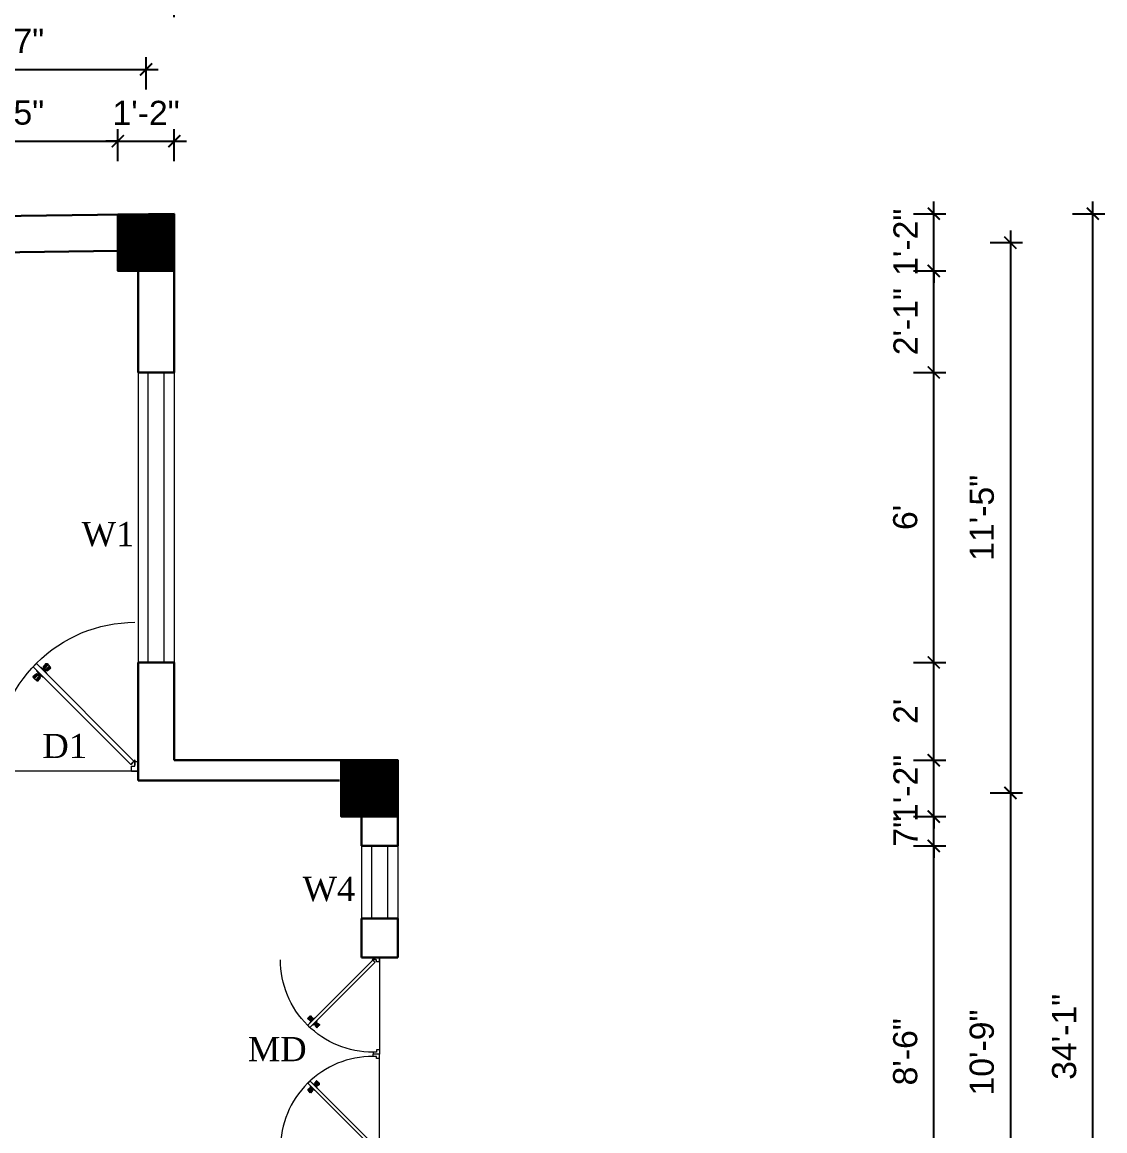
# Model space of a CAD drawing. Header units: inches. Extents: x -4737 to 13205, y 2479 to 13285.
# Drawn here: x -2802.5 to -2533.7, y 10907.5 to 11182.7 of the extents above; entities that cross this region are included whole.
import ezdxf

# ---------------------------------------------------------------- set-up
doc = ezdxf.new("R2010")
doc.units = ezdxf.units.IN
doc.header["$MEASUREMENT"] = 0
for name, color, linetype, lineweight in [('hatch-.09', 8, 'Continuous', 9), ('ns_DIMS', 1, 'Continuous', 0), ('ns_TEXT', 7, 'Continuous', 13), ('PUERTAS', 7, 'Continuous', 9), ('WALL', 12, 'Continuous', 30), ('wall2', 1, 'Continuous', 15), ('windoow', 4, 'Continuous', 5)]:
    doc.layers.add(name, color=color, linetype=linetype, lineweight=lineweight)
doc.styles.add('arial 1000', font='arial.ttf')
doc.styles.get("Standard").update_dxf_attribs({"font": 'arial.ttf'})
doc.dimstyles.new("1-8'", dxfattribs={"dimtxt": 6, "dimasz": 3, "dimexe": 3, "dimexo": 6, "dimgap": 4, "dimtad": 1, "dimdec": 0, "dimzin": 0, "dimdsep": 46, "dimlunit": 4, "dimtxsty": 'arial 1000', "dimblk": 'ARCHTICK', "dimcen": 8, "dimdle": 3, "dimclrt": 7, "dimazin": 0, "dimtfac": 1, "dimtdec": 0, "dimtix": 1, "dimtmove": 2, "dimatfit": 3, "dimfxl": 5, "dimfxlon": 1, "dimarcsym": 0})

# ---------------------------------------------------------------- blocks, each defined once
blk = doc.blocks.new('3ft')
at = {"layer": 'PUERTAS', "color": 2}
for p, q in [((1.01, 2.52), (25.23, 26.74)), ((26.05, 25.92), (1.77, 1.64)), ((21.99, 26.11), (21.98, 26.13)), ((26.05, 25.92), (25.23, 26.74)), ((25.42, 22.68), (25.43, 22.67)), ((0, 2.4), (0, 0)), ((0.72, 2.4), (0, 2.4)), ((1.6, 0), (0, 0)), ((0.72, 1.52), (0.72, 2.44)), ((0.8, 1.52), (0.72, 1.52)), ((0.8, 1.52), (0.8, 2.41)), ((0.8, 1.2), (0.8, 1.52)), ((1.6, 1.2), (0.8, 1.2)), ((1.57, 1.84), (0.94, 2.47)), ((1.63, 1.89), (0.97, 2.55)), ((1.63, 1.89), (1.57, 1.84)), ((1.77, 1.64), (1.57, 1.84)), ((1.6, 0), (1.6, 1.2)), ((34.4, 0), (34.4, 1.2)), ((34.4, 1.2), (35.2, 1.2)), ((34.4, 0), (36, 0)), ((35.2, 1.2), (35.2, 2.4)), ((35.2, 2.4), (36, 2.4)), ((36, 0), (36, 2.4))]:
    blk.add_line(p, q, dxfattribs=at)
at = {"layer": 'PUERTAS', "color": 8}
for p, q in [((22.57, 24.94), (21.65, 25.68)), ((22.63, 24.99), (21.69, 25.75)), ((22.74, 25.1), (21.84, 25.9)), ((22.13, 26.28), (21.98, 26.13)), ((22.88, 25.24), (22.01, 26.06)), ((22.13, 26.28), (22.27, 26.42)), ((22.29, 26.41), (22.27, 26.42)), ((23.16, 25.52), (22.34, 26.39)), ((23.3, 25.66), (22.5, 26.56)), ((23.41, 25.77), (22.65, 26.71)), ((22.69, 24.32), (23.02, 24.83)), ((23.46, 25.83), (22.72, 26.75)), ((22.95, 24.96), (22.84, 25.07)), ((22.98, 24.99), (22.86, 25.1)), ((23.03, 25.04), (22.91, 25.15)), ((22.91, 24.53), (23.1, 24.91)), ((23.11, 25.12), (22.99, 25.23)), ((23.13, 24.76), (23.18, 24.99)), ((23.28, 25.3), (23.17, 25.41)), ((23.36, 25.37), (23.25, 25.49)), ((23.31, 24.94), (23.28, 25.08)), ((23.41, 25.43), (23.3, 25.54)), ((23.46, 25.09), (23.32, 25.13)), ((23.44, 25.45), (23.33, 25.56)), ((23.64, 25.27), (23.41, 25.22)), ((23.87, 25.49), (23.49, 25.3)), ((24.08, 25.71), (23.57, 25.38)), ((25.02, 24.77), (24.68, 24.26)), ((23.63, 23.38), (24.14, 23.72)), ((23.84, 23.6), (24.22, 23.79)), ((24.07, 23.82), (24.3, 23.88)), ((24.25, 24), (24.39, 23.97)), ((24.25, 23.26), (24.99, 22.34)), ((24.27, 23.64), (24.38, 23.53)), ((24.3, 23.67), (24.41, 23.56)), ((24.3, 23.32), (25.06, 22.38)), ((24.35, 23.72), (24.46, 23.61)), ((24.4, 24.15), (24.43, 24.01)), ((24.41, 23.43), (25.2, 22.53)), ((24.43, 23.8), (24.54, 23.69)), ((24.58, 24.33), (24.52, 24.1)), ((24.55, 23.57), (25.37, 22.7)), ((24.6, 23.97), (24.72, 23.86)), ((24.8, 24.56), (24.61, 24.18)), ((24.68, 24.05), (24.79, 23.94)), ((24.73, 24.1), (24.85, 23.99)), ((24.76, 24.13), (24.87, 24.02)), ((24.83, 23.85), (25.7, 23.03)), ((24.97, 23.99), (25.87, 23.2)), ((25.08, 24.1), (26.02, 23.34)), ((25.14, 24.15), (26.06, 23.41)), ((25.58, 22.82), (25.43, 22.67)), ((25.58, 22.82), (25.73, 22.97)), ((25.72, 22.98), (25.73, 22.97)), ((0, 0), (36, 0))]:
    blk.add_line(p, q, dxfattribs=at)
at = {"layer": 'PUERTAS', "color": 1}
for p, q in [((21.67, 25.73), (22.17, 26.23)), ((22.49, 24.95), (21.67, 25.61)), ((21.7, 25.82), (22.14, 26.26)), ((21.73, 25.79), (21.7, 25.82)), ((22.58, 26.7), (22.14, 26.26)), ((22.67, 26.73), (22.17, 26.23)), ((22.61, 26.67), (22.58, 26.7)), ((22.6, 24.96), (23.02, 25.38)), ((22.7, 25.07), (22.71, 25.06)), ((23.45, 25.91), (22.79, 26.73)), ((22.82, 25.06), (23.08, 25.32)), ((22.94, 24.95), (22.83, 25.07)), ((22.93, 24.94), (23.19, 25.21)), ((22.93, 24.84), (22.93, 24.83)), ((23.44, 25.81), (23.02, 25.38)), ((23.34, 25.58), (23.08, 25.32)), ((23.46, 25.47), (23.19, 25.21)), ((23.33, 25.7), (23.34, 25.69)), ((23.45, 25.46), (23.33, 25.57)), ((23.57, 25.47), (23.57, 25.47)), ((24.15, 25.79), (23.68, 25.48)), ((23.68, 25.48), (23.68, 25.48)), ((24.27, 25.78), (24.26, 25.79)), ((25.1, 24.84), (24.79, 24.38)), ((25.09, 24.96), (25.1, 24.95)), ((22.61, 24.25), (22.92, 24.72)), ((22.62, 24.13), (22.61, 24.14)), ((22.92, 24.72), (22.92, 24.72)), ((23.44, 23.31), (23.45, 23.3)), ((23.56, 23.3), (24.03, 23.61)), ((24.03, 23.61), (24.03, 23.62)), ((24.14, 23.62), (24.14, 23.62)), ((24.25, 23.62), (24.51, 23.89)), ((24.26, 23.29), (24.69, 23.71)), ((24.26, 23.63), (24.37, 23.52)), ((24.26, 23.18), (24.92, 22.37)), ((24.37, 23.52), (24.63, 23.77)), ((24.37, 23.4), (24.37, 23.4)), ((24.78, 24.15), (24.51, 23.89)), ((24.89, 24.03), (24.63, 23.77)), ((25.11, 24.14), (24.69, 23.71)), ((24.77, 24.14), (24.88, 24.03)), ((24.79, 24.38), (24.78, 24.37)), ((24.78, 24.26), (24.78, 24.26)), ((25, 24.03), (25, 24.03)), ((25.04, 22.36), (25.54, 22.86)), ((25.1, 22.42), (25.13, 22.39)), ((25.13, 22.39), (25.57, 22.83)), ((25.22, 24.14), (26.03, 23.48)), ((26.04, 23.37), (25.54, 22.86)), ((26.01, 23.27), (25.57, 22.83)), ((25.98, 23.3), (26.01, 23.27))]:
    blk.add_line(p, q, dxfattribs=at)
at = {"layer": 'PUERTAS', "color": 2}
for radius in [0.155, 0.0752]:
    blk.add_circle((0.82, 2.56), radius, dxfattribs=at)
at = {"layer": 'PUERTAS', "color": 8}
blk.add_arc((0.82, 2.56), 34.38, 359.7285, 90.0333, dxfattribs=at)
at = {"layer": 'PUERTAS', "color": 1}
for centre, start, end in [((22.54, 25.01), 231.0764, 315), ((22.73, 26.68), 38.9236, 135), ((22.77, 25.12), 225, 315), ((22.99, 24.89), 135, 219.7428), ((22.87, 24.78), 315, 39.7428), ((23.28, 25.63), 315, 45), ((23.39, 25.86), 315, 38.9236), ((23.51, 25.41), 50.2572, 135), ((23.62, 25.53), 230.2572, 315), ((24.2, 25.73), 45, 135), ((25.04, 24.89), 315, 45), ((22.67, 24.2), 135, 225), ((23.51, 23.36), 225, 315), ((24.09, 23.56), 50.2572, 135), ((24.2, 23.68), 230.2572, 315), ((24.32, 23.23), 135, 218.9236), ((24.42, 23.46), 135, 225), ((24.84, 24.31), 135, 219.7428), ((24.72, 24.21), 315, 39.7428), ((24.94, 23.98), 45, 135), ((24.98, 22.42), 218.9236, 315), ((25.17, 24.08), 51.0764, 135), ((25.98, 23.42), 315, 51.0764)]:
    blk.add_arc(centre, 0.08, start, end, dxfattribs=at)
blk = doc.blocks.new('*U36')
at = {"color": 3}
blk.add_blockref('3ft', (0, 0), dxfattribs=at)
blk = doc.blocks.new('_ArchTick')
at = {"color": 0, "const_width": 0.15}
blk.add_lwpolyline([(-0.5, -0.5), (0.5, 0.5)], dxfattribs=at)
blk = doc.blocks.new('*D845')
at = {"layer": 'Defpoints', "color": 0, "transparency": 16777216}
for p in [(-2764.7, 11188.93), (-2764.7, 11134.93), (-2986.84, 11131.98)]:
    blk.add_point(p, dxfattribs=at)
at = {"layer": 'ns_DIMS', "color": 0, "lineweight": -2, "transparency": 16777216}
for p, q in [((-2986.84, 11183.93), (-2986.84, 11191.93)), ((-2764.7, 11183.93), (-2764.7, 11191.93)), ((-2989.84, 11188.93), (-2761.7, 11188.93))]:
    blk.add_line(p, q, dxfattribs=at)
at = {"layer": 'ns_DIMS', "color": 0, "lineweight": -2, "transparency": 16777216, "xscale": 3, "yscale": 3, "zscale": 3, "rotation": 180}
blk.add_blockref('_ArchTick', (-2986.84, 11188.93), dxfattribs=at)
at = {"layer": 'ns_DIMS', "color": 0, "lineweight": -2, "transparency": 16777216, "xscale": 3, "yscale": 3, "zscale": 3}
blk.add_blockref('_ArchTick', (-2764.7, 11188.93), dxfattribs=at)
at = {"layer": 'ns_DIMS', "color": 7, "transparency": 16777216, "insert": (-2875.77, 11195.99), "char_height": 6, "attachment_point": 5, "style": 'arial 1000'}
blk.add_mtext('18\'-6"', dxfattribs=at)
blk = doc.blocks.new('*D848')
at = {"layer": 'Defpoints', "color": 0, "transparency": 16777216}
for p in [(-2778.7, 11153.12), (-2831.95, 11133.98), (-2778.7, 11135.12)]:
    blk.add_point(p, dxfattribs=at)
at = {"layer": 'ns_DIMS', "color": 0, "lineweight": -2, "transparency": 16777216}
for p, q in [((-2831.95, 11148.12), (-2831.95, 11156.12)), ((-2778.7, 11148.12), (-2778.7, 11156.12)), ((-2834.95, 11153.12), (-2775.7, 11153.12))]:
    blk.add_line(p, q, dxfattribs=at)
at = {"layer": 'ns_DIMS', "color": 0, "lineweight": -2, "transparency": 16777216, "xscale": 3, "yscale": 3, "zscale": 3, "rotation": 180}
blk.add_blockref('_ArchTick', (-2831.95, 11153.12), dxfattribs=at)
at = {"layer": 'ns_DIMS', "color": 0, "lineweight": -2, "transparency": 16777216, "xscale": 3, "yscale": 3, "zscale": 3}
blk.add_blockref('_ArchTick', (-2778.7, 11153.12), dxfattribs=at)
at = {"layer": 'ns_DIMS', "color": 7, "transparency": 16777216, "insert": (-2805.33, 11160.18), "char_height": 6, "attachment_point": 5, "style": 'arial 1000'}
blk.add_mtext('4\'-5"', dxfattribs=at)
blk = doc.blocks.new('*D849')
at = {"layer": 'Defpoints', "color": 0, "transparency": 16777216}
for p in [(-2764.7, 11153.12), (-2778.7, 11134.93), (-2764.7, 11134.93)]:
    blk.add_point(p, dxfattribs=at)
at = {"layer": 'ns_DIMS', "color": 0, "lineweight": -2, "transparency": 16777216}
for p, q in [((-2778.7, 11148.12), (-2778.7, 11156.12)), ((-2764.7, 11148.12), (-2764.7, 11156.12)), ((-2778.7, 11153.12), (-2781.7, 11153.12)), ((-2778.7, 11153.12), (-2764.7, 11153.12)), ((-2764.7, 11153.12), (-2761.7, 11153.12))]:
    blk.add_line(p, q, dxfattribs=at)
at = {"layer": 'ns_DIMS', "color": 0, "lineweight": -2, "transparency": 16777216, "xscale": 3, "yscale": 3, "zscale": 3}
blk.add_blockref('_ArchTick', (-2778.7, 11153.12), dxfattribs=at)
at = {"layer": 'ns_DIMS', "color": 0, "lineweight": -2, "transparency": 16777216, "xscale": 3, "yscale": 3, "zscale": 3, "rotation": 180}
blk.add_blockref('_ArchTick', (-2764.7, 11153.12), dxfattribs=at)
at = {"layer": 'ns_DIMS', "color": 7, "transparency": 16777216, "insert": (-2771.7, 11160.14), "char_height": 6, "attachment_point": 5, "style": 'arial 1000'}
blk.add_mtext('1\'-2"', dxfattribs=at)
blk = doc.blocks.new('*D850')
at = {"layer": 'Defpoints', "color": 0, "transparency": 16777216}
for p in [(-2771.7, 11170.93), (-2838.95, 11133.98), (-2771.7, 11134.93)]:
    blk.add_point(p, dxfattribs=at)
at = {"layer": 'ns_DIMS', "color": 0, "lineweight": -2, "transparency": 16777216}
for p, q in [((-2838.95, 11165.93), (-2838.95, 11173.93)), ((-2771.7, 11165.93), (-2771.7, 11173.93)), ((-2841.95, 11170.93), (-2768.7, 11170.93))]:
    blk.add_line(p, q, dxfattribs=at)
at = {"layer": 'ns_DIMS', "color": 0, "lineweight": -2, "transparency": 16777216, "xscale": 3, "yscale": 3, "zscale": 3, "rotation": 180}
blk.add_blockref('_ArchTick', (-2838.95, 11170.93), dxfattribs=at)
at = {"layer": 'ns_DIMS', "color": 0, "lineweight": -2, "transparency": 16777216, "xscale": 3, "yscale": 3, "zscale": 3}
blk.add_blockref('_ArchTick', (-2771.7, 11170.93), dxfattribs=at)
at = {"layer": 'ns_DIMS', "color": 7, "transparency": 16777216, "insert": (-2805.33, 11177.98), "char_height": 6, "attachment_point": 5, "style": 'arial 1000'}
blk.add_mtext('5\'-7"', dxfattribs=at)
blk = doc.blocks.new('2ft6in')
at = {"layer": 'PUERTAS', "color": 2}
for p, q in [((0.84, 2.1), (21.02, 22.28)), ((21.71, 21.6), (1.47, 1.37)), ((18.33, 21.76), (18.31, 21.77)), ((21.71, 21.6), (21.02, 22.28)), ((21.18, 18.9), (21.2, 18.89)), ((0, 2), (0, 0)), ((0.6, 2), (0, 2)), ((1.33, 0), (0, 0)), ((0.6, 1.26), (0.6, 2.04)), ((0.67, 1.26), (0.6, 1.26)), ((0.67, 1.26), (0.67, 2.01)), ((0.67, 1), (0.67, 1.26)), ((1.33, 1), (0.67, 1)), ((1.31, 1.53), (0.79, 2.06)), ((1.36, 1.58), (0.81, 2.12)), ((1.36, 1.58), (1.31, 1.53)), ((1.47, 1.37), (1.31, 1.53)), ((1.33, 0), (1.33, 1)), ((28.67, 0), (28.67, 1)), ((28.67, 1), (29.33, 1)), ((28.67, 0), (30, 0)), ((29.33, 1), (29.33, 2)), ((29.33, 2), (30, 2)), ((30, 0), (30, 2))]:
    blk.add_line(p, q, dxfattribs=at)
at = {"layer": 'PUERTAS', "color": 8}
for p, q in [((18.81, 20.78), (18.04, 21.4)), ((18.86, 20.83), (18.08, 21.46)), ((18.95, 20.92), (18.2, 21.58)), ((18.44, 21.9), (18.31, 21.77)), ((19.07, 21.03), (18.34, 21.72)), ((18.44, 21.9), (18.56, 22.02)), ((18.58, 22.01), (18.56, 22.02)), ((19.3, 21.26), (18.61, 22)), ((19.42, 21.38), (18.75, 22.14)), ((19.51, 21.48), (18.88, 22.26)), ((18.91, 20.27), (19.19, 20.69)), ((19.55, 21.53), (18.93, 22.3)), ((19.13, 20.8), (19.03, 20.9)), ((19.15, 20.82), (19.05, 20.92)), ((19.09, 20.44), (19.25, 20.76)), ((19.19, 20.87), (19.1, 20.96)), ((19.25, 20.93), (19.16, 21.02)), ((19.28, 20.63), (19.32, 20.83)), ((19.4, 21.08), (19.31, 21.17)), ((19.47, 21.15), (19.38, 21.24)), ((19.43, 20.78), (19.4, 20.9)), ((19.51, 21.19), (19.42, 21.28)), ((19.55, 20.91), (19.43, 20.94)), ((19.53, 21.21), (19.44, 21.3)), ((19.7, 21.06), (19.51, 21.01)), ((19.89, 21.24), (19.58, 21.08)), ((20.07, 21.42), (19.64, 21.15)), ((20.85, 20.64), (20.57, 20.22)), ((19.69, 19.49), (20.12, 19.76)), ((19.87, 19.67), (20.18, 19.83)), ((20.06, 19.85), (20.25, 19.9)), ((20.21, 20), (20.33, 19.97)), ((20.21, 19.38), (20.83, 18.61)), ((20.23, 19.7), (20.32, 19.61)), ((20.25, 19.72), (20.34, 19.63)), ((20.25, 19.43), (20.88, 18.65)), ((20.29, 19.76), (20.38, 19.67)), ((20.33, 20.13), (20.36, 20.01)), ((20.34, 19.53), (21, 18.77)), ((20.36, 19.83), (20.45, 19.74)), ((20.48, 20.28), (20.44, 20.08)), ((20.46, 19.64), (21.14, 18.91)), ((20.5, 19.98), (20.6, 19.89)), ((20.67, 20.47), (20.51, 20.15)), ((20.57, 20.04), (20.66, 19.95)), ((20.61, 20.09), (20.7, 19.99)), ((20.63, 20.11), (20.72, 20.01)), ((20.69, 19.87), (21.42, 19.19)), ((20.81, 19.99), (21.56, 19.33)), ((20.9, 20.08), (21.68, 19.45)), ((20.95, 20.13), (21.72, 19.51)), ((21.32, 19.01), (21.2, 18.89)), ((21.32, 19.01), (21.44, 19.14)), ((21.43, 19.15), (21.44, 19.14)), ((0, 0), (30, 0))]:
    blk.add_line(p, q, dxfattribs=at)
at = {"layer": 'PUERTAS', "color": 1}
for p, q in [((18.06, 21.44), (18.48, 21.86)), ((18.74, 20.79), (18.06, 21.34)), ((18.08, 21.51), (18.45, 21.88)), ((18.11, 21.49), (18.08, 21.51)), ((18.82, 22.25), (18.45, 21.88)), ((18.9, 22.28), (18.48, 21.86)), ((18.84, 22.23), (18.82, 22.25)), ((18.83, 20.8), (19.18, 21.15)), ((18.92, 20.89), (18.93, 20.88)), ((19.54, 21.59), (18.99, 22.27)), ((19.02, 20.88), (19.24, 21.1)), ((19.12, 20.8), (19.03, 20.89)), ((19.1, 20.7), (19.11, 20.69)), ((19.11, 20.79), (19.33, 21.01)), ((19.54, 21.5), (19.18, 21.15)), ((19.45, 21.31), (19.24, 21.1)), ((19.55, 21.22), (19.33, 21.01)), ((19.45, 21.41), (19.45, 21.41)), ((19.54, 21.22), (19.45, 21.31)), ((19.64, 21.23), (19.64, 21.23)), ((19.74, 21.24), (19.73, 21.23)), ((20.12, 21.49), (19.74, 21.24)), ((20.22, 21.48), (20.22, 21.49)), ((20.91, 20.7), (20.66, 20.31)), ((20.91, 20.8), (20.91, 20.79)), ((18.84, 20.21), (19.1, 20.6)), ((18.85, 20.11), (18.84, 20.12)), ((19.1, 20.6), (19.1, 20.6)), ((19.53, 19.43), (19.54, 19.42)), ((19.64, 19.42), (20.02, 19.67)), ((20.02, 19.67), (20.03, 19.68)), ((20.12, 19.68), (20.12, 19.68)), ((20.21, 19.69), (20.43, 19.9)), ((20.22, 19.41), (20.57, 19.76)), ((20.22, 19.69), (20.31, 19.6)), ((20.22, 19.32), (20.76, 18.64)), ((20.31, 19.6), (20.52, 19.81)), ((20.31, 19.5), (20.31, 19.5)), ((20.65, 20.12), (20.43, 19.9)), ((20.74, 20.03), (20.52, 19.81)), ((20.93, 20.11), (20.57, 19.76)), ((20.64, 20.11), (20.73, 20.02)), ((20.66, 20.31), (20.65, 20.31)), ((20.65, 20.21), (20.65, 20.22)), ((20.84, 20.02), (20.83, 20.03)), ((20.86, 18.63), (21.28, 19.05)), ((20.91, 18.68), (20.94, 18.66)), ((20.94, 18.66), (21.31, 19.03)), ((21.02, 20.12), (21.7, 19.57)), ((21.7, 19.47), (21.28, 19.05)), ((21.67, 19.4), (21.31, 19.03)), ((21.65, 19.42), (21.67, 19.4))]:
    blk.add_line(p, q, dxfattribs=at)
at = {"layer": 'PUERTAS', "color": 2}
for radius in [0.129, 0.0627]:
    blk.add_circle((0.68, 2.14), radius, dxfattribs=at)
at = {"layer": 'PUERTAS', "color": 8}
blk.add_arc((0.68, 2.14), 28.65, 359.7285, 90.0333, dxfattribs=at)
at = {"layer": 'PUERTAS', "color": 1}
for centre, start, end in [((18.78, 20.84), 231.0764, 315), ((18.94, 22.23), 38.9236, 135), ((18.97, 20.93), 225, 315), ((19.16, 20.74), 135, 219.7428), ((19.06, 20.65), 315, 39.7428), ((19.4, 21.36), 315, 45), ((19.49, 21.55), 315, 38.9236), ((19.6, 21.18), 50.2572, 135), ((19.68, 21.28), 230.2572, 315), ((20.17, 21.44), 45, 135), ((20.87, 20.75), 315, 45), ((18.89, 20.16), 135, 225), ((19.59, 19.47), 225, 315), ((20.07, 19.63), 50.2572, 135), ((20.16, 19.73), 230.2572, 315), ((20.27, 19.36), 135, 218.9236), ((20.35, 19.55), 135, 225), ((20.7, 20.26), 135, 219.7428), ((20.6, 20.17), 315, 39.7428), ((20.78, 19.98), 45, 135), ((20.82, 18.68), 218.9236, 315), ((20.98, 20.07), 51.0764, 135), ((21.65, 19.52), 315, 51.0764)]:
    blk.add_arc(centre, 0.0667, start, end, dxfattribs=at)
blk = doc.blocks.new('*U37')
at = {"color": 3, "xscale": -1}
blk.add_blockref('2ft6in', (42, 0), dxfattribs=at)
blk = doc.blocks.new('*D851')
at = {"layer": 'Defpoints', "color": 0, "transparency": 16777216}
for p in [(-2709.24, 10978.2), (-2576.19, 10978.2), (-2709.24, 10875.99)]:
    blk.add_point(p, dxfattribs=at)
at = {"layer": 'ns_DIMS', "color": 0, "lineweight": -2, "transparency": 16777216}
for p, q in [((-2576.19, 10872.99), (-2576.19, 10981.2)), ((-2581.19, 10978.2), (-2573.19, 10978.2)), ((-2581.19, 10875.99), (-2573.19, 10875.99))]:
    blk.add_line(p, q, dxfattribs=at)
at = {"layer": 'ns_DIMS', "color": 0, "lineweight": -2, "transparency": 16777216, "xscale": 3, "yscale": 3, "zscale": 3}
for p, rotation in [((-2576.19, 10978.2), 90), ((-2576.19, 10875.99), 270)]:
    blk.add_blockref('_ArchTick', p, dxfattribs=dict(at, rotation=rotation))
at = {"layer": 'ns_DIMS', "color": 7, "transparency": 16777216, "insert": (-2583.25, 10927.09), "char_height": 6, "attachment_point": 5, "rotation": 90, "style": 'arial 1000'}
blk.add_mtext('8\'-6"', dxfattribs=at)
blk = doc.blocks.new('*D852')
at = {"layer": 'Defpoints', "color": 0, "transparency": 16777216}
for p in [(-2709.24, 10985.48), (-2576.19, 10985.48), (-2709.24, 10978.2)]:
    blk.add_point(p, dxfattribs=at)
at = {"layer": 'ns_DIMS', "color": 0, "lineweight": -2, "transparency": 16777216}
for p, q in [((-2576.19, 10985.48), (-2576.19, 10988.48)), ((-2581.19, 10985.48), (-2573.19, 10985.48)), ((-2576.19, 10978.2), (-2576.19, 10985.48)), ((-2581.19, 10978.2), (-2573.19, 10978.2)), ((-2576.19, 10978.2), (-2576.19, 10975.2))]:
    blk.add_line(p, q, dxfattribs=at)
at = {"layer": 'ns_DIMS', "color": 0, "lineweight": -2, "transparency": 16777216, "xscale": 3, "yscale": 3, "zscale": 3}
for p, rotation in [((-2576.19, 10985.48), 270), ((-2576.19, 10978.2), 90)]:
    blk.add_blockref('_ArchTick', p, dxfattribs=dict(at, rotation=rotation))
at = {"layer": 'ns_DIMS', "color": 7, "transparency": 16777216, "insert": (-2583.19, 10981.84), "char_height": 6, "attachment_point": 5, "rotation": 90, "style": 'arial 1000'}
blk.add_mtext('7"', dxfattribs=at)
blk = doc.blocks.new('*D853')
at = {"layer": 'Defpoints', "color": 0, "transparency": 16777216}
for p in [(-2709.24, 10999.48), (-2576.19, 10999.48), (-2709.24, 10985.48)]:
    blk.add_point(p, dxfattribs=at)
at = {"layer": 'ns_DIMS', "color": 0, "lineweight": -2, "transparency": 16777216}
for p, q in [((-2576.19, 10999.48), (-2576.19, 11002.48)), ((-2581.19, 10999.48), (-2573.19, 10999.48)), ((-2576.19, 10985.48), (-2576.19, 10999.48)), ((-2581.19, 10985.48), (-2573.19, 10985.48)), ((-2576.19, 10985.48), (-2576.19, 10982.48))]:
    blk.add_line(p, q, dxfattribs=at)
at = {"layer": 'ns_DIMS', "color": 0, "lineweight": -2, "transparency": 16777216, "xscale": 3, "yscale": 3, "zscale": 3}
for p, rotation in [((-2576.19, 10999.48), 270), ((-2576.19, 10985.48), 90)]:
    blk.add_blockref('_ArchTick', p, dxfattribs=dict(at, rotation=rotation))
at = {"layer": 'ns_DIMS', "color": 7, "transparency": 16777216, "insert": (-2583.2, 10992.48), "char_height": 6, "attachment_point": 5, "rotation": 90, "style": 'arial 1000'}
blk.add_mtext('1\'-2"', dxfattribs=at)
blk = doc.blocks.new('*D854')
at = {"layer": 'Defpoints', "color": 0, "transparency": 16777216}
for p in [(-2764.7, 11023.73), (-2576.19, 11023.73), (-2709.24, 10999.48)]:
    blk.add_point(p, dxfattribs=at)
at = {"layer": 'ns_DIMS', "color": 0, "lineweight": -2, "transparency": 16777216}
for p, q in [((-2576.19, 10996.48), (-2576.19, 11026.73)), ((-2581.19, 11023.73), (-2573.19, 11023.73)), ((-2581.19, 10999.48), (-2573.19, 10999.48))]:
    blk.add_line(p, q, dxfattribs=at)
at = {"layer": 'ns_DIMS', "color": 0, "lineweight": -2, "transparency": 16777216, "xscale": 3, "yscale": 3, "zscale": 3}
for p, rotation in [((-2576.19, 11023.73), 90), ((-2576.19, 10999.48), 270)]:
    blk.add_blockref('_ArchTick', p, dxfattribs=dict(at, rotation=rotation))
at = {"layer": 'ns_DIMS', "color": 7, "transparency": 16777216, "insert": (-2583.2, 11011.6), "char_height": 6, "attachment_point": 5, "rotation": 90, "style": 'arial 1000'}
blk.add_mtext("2'", dxfattribs=at)
blk = doc.blocks.new('*D855')
at = {"layer": 'Defpoints', "color": 0, "transparency": 16777216}
for p in [(-2764.7, 11095.73), (-2576.19, 11095.73), (-2764.7, 11023.73)]:
    blk.add_point(p, dxfattribs=at)
at = {"layer": 'ns_DIMS', "color": 0, "lineweight": -2, "transparency": 16777216}
for p, q in [((-2576.19, 11020.73), (-2576.19, 11098.73)), ((-2581.19, 11095.73), (-2573.19, 11095.73)), ((-2581.19, 11023.73), (-2573.19, 11023.73))]:
    blk.add_line(p, q, dxfattribs=at)
at = {"layer": 'ns_DIMS', "color": 0, "lineweight": -2, "transparency": 16777216, "xscale": 3, "yscale": 3, "zscale": 3}
for p, rotation in [((-2576.19, 11095.73), 90), ((-2576.19, 11023.73), 270)]:
    blk.add_blockref('_ArchTick', p, dxfattribs=dict(at, rotation=rotation))
at = {"layer": 'ns_DIMS', "color": 7, "transparency": 16777216, "insert": (-2583.25, 11059.73), "char_height": 6, "attachment_point": 5, "rotation": 90, "style": 'arial 1000'}
blk.add_mtext("6'", dxfattribs=at)
blk = doc.blocks.new('*D856')
at = {"layer": 'Defpoints', "color": 0, "transparency": 16777216}
for p in [(-2764.7, 11120.93), (-2576.19, 11120.93), (-2764.7, 11095.73)]:
    blk.add_point(p, dxfattribs=at)
at = {"layer": 'ns_DIMS', "color": 0, "lineweight": -2, "transparency": 16777216}
for p, q in [((-2576.19, 11092.73), (-2576.19, 11123.93)), ((-2581.19, 11120.93), (-2573.19, 11120.93)), ((-2581.19, 11095.73), (-2573.19, 11095.73))]:
    blk.add_line(p, q, dxfattribs=at)
at = {"layer": 'ns_DIMS', "color": 0, "lineweight": -2, "transparency": 16777216, "xscale": 3, "yscale": 3, "zscale": 3}
for p, rotation in [((-2576.19, 11120.93), 90), ((-2576.19, 11095.73), 270)]:
    blk.add_blockref('_ArchTick', p, dxfattribs=dict(at, rotation=rotation))
at = {"layer": 'ns_DIMS', "color": 7, "transparency": 16777216, "insert": (-2583.2, 11108.33), "char_height": 6, "attachment_point": 5, "rotation": 90, "style": 'arial 1000'}
blk.add_mtext('2\'-1"', dxfattribs=at)
blk = doc.blocks.new('*D857')
at = {"layer": 'Defpoints', "color": 0, "transparency": 16777216}
for p in [(-2764.7, 11135.12), (-2576.19, 11135.12), (-2764.7, 11120.93)]:
    blk.add_point(p, dxfattribs=at)
at = {"layer": 'ns_DIMS', "color": 0, "lineweight": -2, "transparency": 16777216}
for p, q in [((-2576.19, 11135.12), (-2576.19, 11138.12)), ((-2581.19, 11135.12), (-2573.19, 11135.12)), ((-2576.19, 11120.93), (-2576.19, 11135.12)), ((-2581.19, 11120.93), (-2573.19, 11120.93)), ((-2576.19, 11120.93), (-2576.19, 11117.93))]:
    blk.add_line(p, q, dxfattribs=at)
at = {"layer": 'ns_DIMS', "color": 0, "lineweight": -2, "transparency": 16777216, "xscale": 3, "yscale": 3, "zscale": 3}
for p, rotation in [((-2576.19, 11135.12), 270), ((-2576.19, 11120.93), 90)]:
    blk.add_blockref('_ArchTick', p, dxfattribs=dict(at, rotation=rotation))
at = {"layer": 'ns_DIMS', "color": 7, "transparency": 16777216, "insert": (-2583.2, 11128.03), "char_height": 6, "attachment_point": 5, "rotation": 90, "style": 'arial 1000'}
blk.add_mtext('1\'-2"', dxfattribs=at)
blk = doc.blocks.new('*D858')
at = {"layer": 'Defpoints', "color": 0, "transparency": 16777216}
for p in [(-2764.7, 11127.93), (-2709.24, 10991.34), (-2557.18, 10991.34)]:
    blk.add_point(p, dxfattribs=at)
at = {"layer": 'ns_DIMS', "color": 0, "lineweight": -2, "transparency": 16777216}
for p, q in [((-2557.18, 11130.93), (-2557.18, 10988.34)), ((-2562.18, 11127.93), (-2554.18, 11127.93)), ((-2562.18, 10991.34), (-2554.18, 10991.34))]:
    blk.add_line(p, q, dxfattribs=at)
at = {"layer": 'ns_DIMS', "color": 0, "lineweight": -2, "transparency": 16777216, "xscale": 3, "yscale": 3, "zscale": 3}
for p, rotation in [((-2557.18, 11127.93), 90), ((-2557.18, 10991.34), 270)]:
    blk.add_blockref('_ArchTick', p, dxfattribs=dict(at, rotation=rotation))
at = {"layer": 'ns_DIMS', "color": 7, "transparency": 16777216, "insert": (-2564.24, 11059.63), "char_height": 6, "attachment_point": 5, "rotation": 90, "style": 'arial 1000'}
blk.add_mtext('11\'-5"', dxfattribs=at)
blk = doc.blocks.new('*D859')
at = {"layer": 'Defpoints', "color": 0, "transparency": 16777216}
for p in [(-2709.24, 10991.34), (-2656.1, 10862.48), (-2557.18, 10862.48)]:
    blk.add_point(p, dxfattribs=at)
at = {"layer": 'ns_DIMS', "color": 0, "lineweight": -2, "transparency": 16777216}
for p, q in [((-2557.18, 10994.34), (-2557.18, 10859.48)), ((-2562.18, 10991.34), (-2554.18, 10991.34)), ((-2562.18, 10862.48), (-2554.18, 10862.48))]:
    blk.add_line(p, q, dxfattribs=at)
at = {"layer": 'ns_DIMS', "color": 0, "lineweight": -2, "transparency": 16777216, "xscale": 3, "yscale": 3, "zscale": 3}
for p, rotation in [((-2557.18, 10991.34), 90), ((-2557.18, 10862.48), 270)]:
    blk.add_blockref('_ArchTick', p, dxfattribs=dict(at, rotation=rotation))
at = {"layer": 'ns_DIMS', "color": 7, "transparency": 16777216, "insert": (-2564.24, 10926.91), "char_height": 6, "attachment_point": 5, "rotation": 90, "style": 'arial 1000'}
blk.add_mtext('10\'-9"', dxfattribs=at)
blk = doc.blocks.new('*D770')
at = {"layer": 'Defpoints', "color": 0, "transparency": 16777216}
for p in [(-2764.7, 11135.12), (-2536.73, 11135.12), (-2656.1, 10726.48)]:
    blk.add_point(p, dxfattribs=at)
at = {"layer": 'ns_DIMS', "color": 0, "lineweight": -2, "transparency": 16777216}
for p, q in [((-2536.73, 10723.48), (-2536.73, 11138.12)), ((-2541.73, 11135.12), (-2533.73, 11135.12)), ((-2541.73, 10726.48), (-2533.73, 10726.48))]:
    blk.add_line(p, q, dxfattribs=at)
at = {"layer": 'ns_DIMS', "color": 0, "lineweight": -2, "transparency": 16777216, "xscale": 3, "yscale": 3, "zscale": 3}
for p, rotation in [((-2536.73, 11135.12), 90), ((-2536.73, 10726.48), 270)]:
    blk.add_blockref('_ArchTick', p, dxfattribs=dict(at, rotation=rotation))
at = {"layer": 'ns_DIMS', "color": 7, "transparency": 16777216, "insert": (-2543.8, 10930.8), "char_height": 6, "attachment_point": 5, "rotation": 90, "style": 'arial 1000'}
blk.add_mtext('34\'-1"', dxfattribs=at)

msp = doc.modelspace()

# ---------------------------------------------------------------- hatches: boundary and pattern name
at = {"layer": 'hatch-.09'}
h = msp.add_hatch(dxfattribs=at)
h.set_pattern_fill('ANSI31', color=256)
h.set_pattern_definition([(45, (-18211.08484, 10844.78754), (-0.0883883476, 0.0883883476), [])])
h.paths.add_polyline_path([(-2764.7, 11134.93), (-2778.7, 11134.93), (-2778.7, 11120.93), (-2764.7, 11120.93)])
h = msp.add_hatch(dxfattribs=at)
h.set_pattern_fill('ANSI31', color=256)
h.set_pattern_definition([(45, (-18155.63019, 10709.33713), (-0.0883883476, 0.0883883476), [])])
h.paths.add_polyline_path([(-2709.24, 10999.48), (-2723.24, 10999.48), (-2723.24, 10985.48), (-2709.24, 10985.48)])

# ---------------------------------------------------------------- linework, layer by layer
at = {"layer": 'WALL'}
for p, q in [((-2986.84, 11131.98), (-2764.7, 11135.12)), ((-2764.7, 11135.12), (-2986.84, 11131.98)), ((-2764.7, 11135.12), (-2764.7, 11095.73)), ((-2778.7, 11125.93), (-2834.2, 11125.14)), ((-2773.7, 11121.12), (-2773.7, 11095.73)), ((-2773.7, 11095.73), (-2764.7, 11095.73)), ((-2773.7, 11023.73), (-2773.7, 10994.43)), ((-2773.7, 11023.73), (-2764.7, 11023.73)), ((-2773.7, 11023.73), (-2764.7, 11023.73)), ((-2764.7, 11023.73), (-2764.7, 10999.48)), ((-2709.65, 10999.48), (-2764.7, 10999.48)), ((-2709.24, 10999.48), (-2709.24, 10983.2)), ((-2723.65, 10994.43), (-2773.7, 10994.43)), ((-2718.24, 10978.2), (-2709.24, 10978.2)), ((-2718.24, 10960.2), (-2718.24, 10950.48)), ((-2718.24, 10960.2), (-2709.24, 10960.2)), ((-2709.24, 10960.2), (-2709.24, 10950.48)), ((-2718.24, 10950.48), (-2709.24, 10950.48))]:
    msp.add_line(p, q, dxfattribs=at)
for points in [[(-2778.7, 11134.93), (-2764.7, 11134.93), (-2764.7, 11120.93), (-2778.7, 11120.93)], [(-2723.24, 10999.48), (-2709.24, 10999.48), (-2709.24, 10985.48), (-2723.24, 10985.48)], [(-2718.24, 10978.2), (-2709.24, 10978.2), (-2709.24, 10985.48), (-2718.24, 10985.48)]]:
    msp.add_lwpolyline(points, close=True, dxfattribs=at)
at = {"layer": 'wall2'}
for p, q in [((-2773.7, 11095.73), (-2773.7, 11023.73)), ((-2764.7, 11095.73), (-2764.7, 11023.73)), ((-2718.24, 10978.2), (-2718.24, 10960.2)), ((-2709.24, 10978.2), (-2709.24, 10960.2))]:
    msp.add_line(p, q, dxfattribs=at)
at = {"layer": 'windoow'}
for p, q in [((-2771.2, 11023.73), (-2771.2, 11095.73)), ((-2767.2, 11023.73), (-2767.2, 11095.73)), ((-2715.74, 10978.2), (-2715.74, 10960.2)), ((-2711.74, 10978.2), (-2711.74, 10960.2))]:
    msp.add_line(p, q, dxfattribs=at)

# ---------------------------------------------------------------- block references
at = {"layer": 'WALL', "xscale": -1}
msp.add_blockref('*U36', (-2773.7, 10996.75), dxfattribs=at)
at = {"layer": 'WALL', "yscale": 0.8000000000015522, "zscale": 0.8000000000015522, "rotation": 90}
for p, xscale in [((-2713.74, 10916.88), 0.8000000000015522), ((-2713.74, 10936.08), -0.8000000000015522)]:
    msp.add_blockref('*U37', p, dxfattribs=dict(at, xscale=xscale))

# ---------------------------------------------------------------- texts
at = {"layer": 'ns_TEXT', "char_height": 6, "attachment_point": 1}
for s, insert in [('\\pi5.07336;{\\fTimes New Roman|b0|i0|c0|p18;W1}', (-2792.77, 11058.59)), ('\\pi6.07264;{\\fTimes New Roman|b0|i0|c0|p18;D1}', (-2803.5, 11006)), ('\\pi4.68619;{\\fTimes New Roman|b0|i0|c0|p18;W4}', (-2737.55, 10970.53)), ('\\pi3.97458;{\\fTimes New Roman|b0|i0|c0|p18;MD}', (-2750.42, 10930.76))]:
    msp.add_mtext_dynamic_manual_height_columns(s, width=21.7401, gutter_width=72, heights=[4.46], dxfattribs=dict(at, insert=insert))

# ---------------------------------------------------------------- dimensions: what is measured, and where the dimension line sits
at = {"layer": 'ns_DIMS'}
for base, p1, p2, picture, middle in [((-2764.7, 11188.93), (-2986.84, 11131.98), (-2764.7, 11134.93), '*D845', (-2875.77, 11195.99)), ((-2771.7, 11170.93), (-2838.95, 11133.98), (-2771.7, 11134.93), '*D850', (-2805.33, 11177.98)), ((-2778.7, 11153.12), (-2831.95, 11133.98), (-2778.7, 11135.12), '*D848', (-2805.33, 11160.18)), ((-2764.7, 11153.12), (-2778.7, 11134.93), (-2764.7, 11134.93), '*D849', (-2771.7, 11160.14))]:
    dim = msp.add_linear_dim(base=base, p1=p1, p2=p2, dimstyle="1-8'", dxfattribs=at)
    dim.commit()
    dim.dimension.update_dxf_attribs({"geometry": picture, "text_midpoint": middle})
for base, p1, p2, picture, middle in [((-2576.19, 11135.12), (-2764.7, 11120.93), (-2764.7, 11135.12), '*D857', (-2583.2, 11128.03)), ((-2536.73, 11135.12), (-2656.1, 10726.48), (-2764.7, 11135.12), '*D770', (-2543.8, 10930.8)), ((-2557.18, 10991.34), (-2764.7, 11127.93), (-2709.24, 10991.34), '*D858', (-2564.24, 11059.63)), ((-2576.19, 11120.93), (-2764.7, 11095.73), (-2764.7, 11120.93), '*D856', (-2583.2, 11108.33)), ((-2576.19, 11095.73), (-2764.7, 11023.73), (-2764.7, 11095.73), '*D855', (-2583.25, 11059.73)), ((-2576.19, 11023.73), (-2709.24, 10999.48), (-2764.7, 11023.73), '*D854', (-2583.2, 11011.6)), ((-2576.19, 10999.48), (-2709.24, 10985.48), (-2709.24, 10999.48), '*D853', (-2583.2, 10992.48)), ((-2557.18, 10862.48), (-2709.24, 10991.34), (-2656.1, 10862.48), '*D859', (-2564.24, 10926.91)), ((-2576.19, 10985.48), (-2709.24, 10978.2), (-2709.24, 10985.48), '*D852', (-2583.19, 10981.84)), ((-2576.19, 10978.2), (-2709.24, 10875.99), (-2709.24, 10978.2), '*D851', (-2583.25, 10927.09))]:
    dim = msp.add_linear_dim(base=base, p1=p1, p2=p2, angle=90, dimstyle="1-8'", dxfattribs=at)
    dim.commit()
    dim.dimension.update_dxf_attribs({"geometry": picture, "text_midpoint": middle})

doc.saveas('drawing.dxf')
